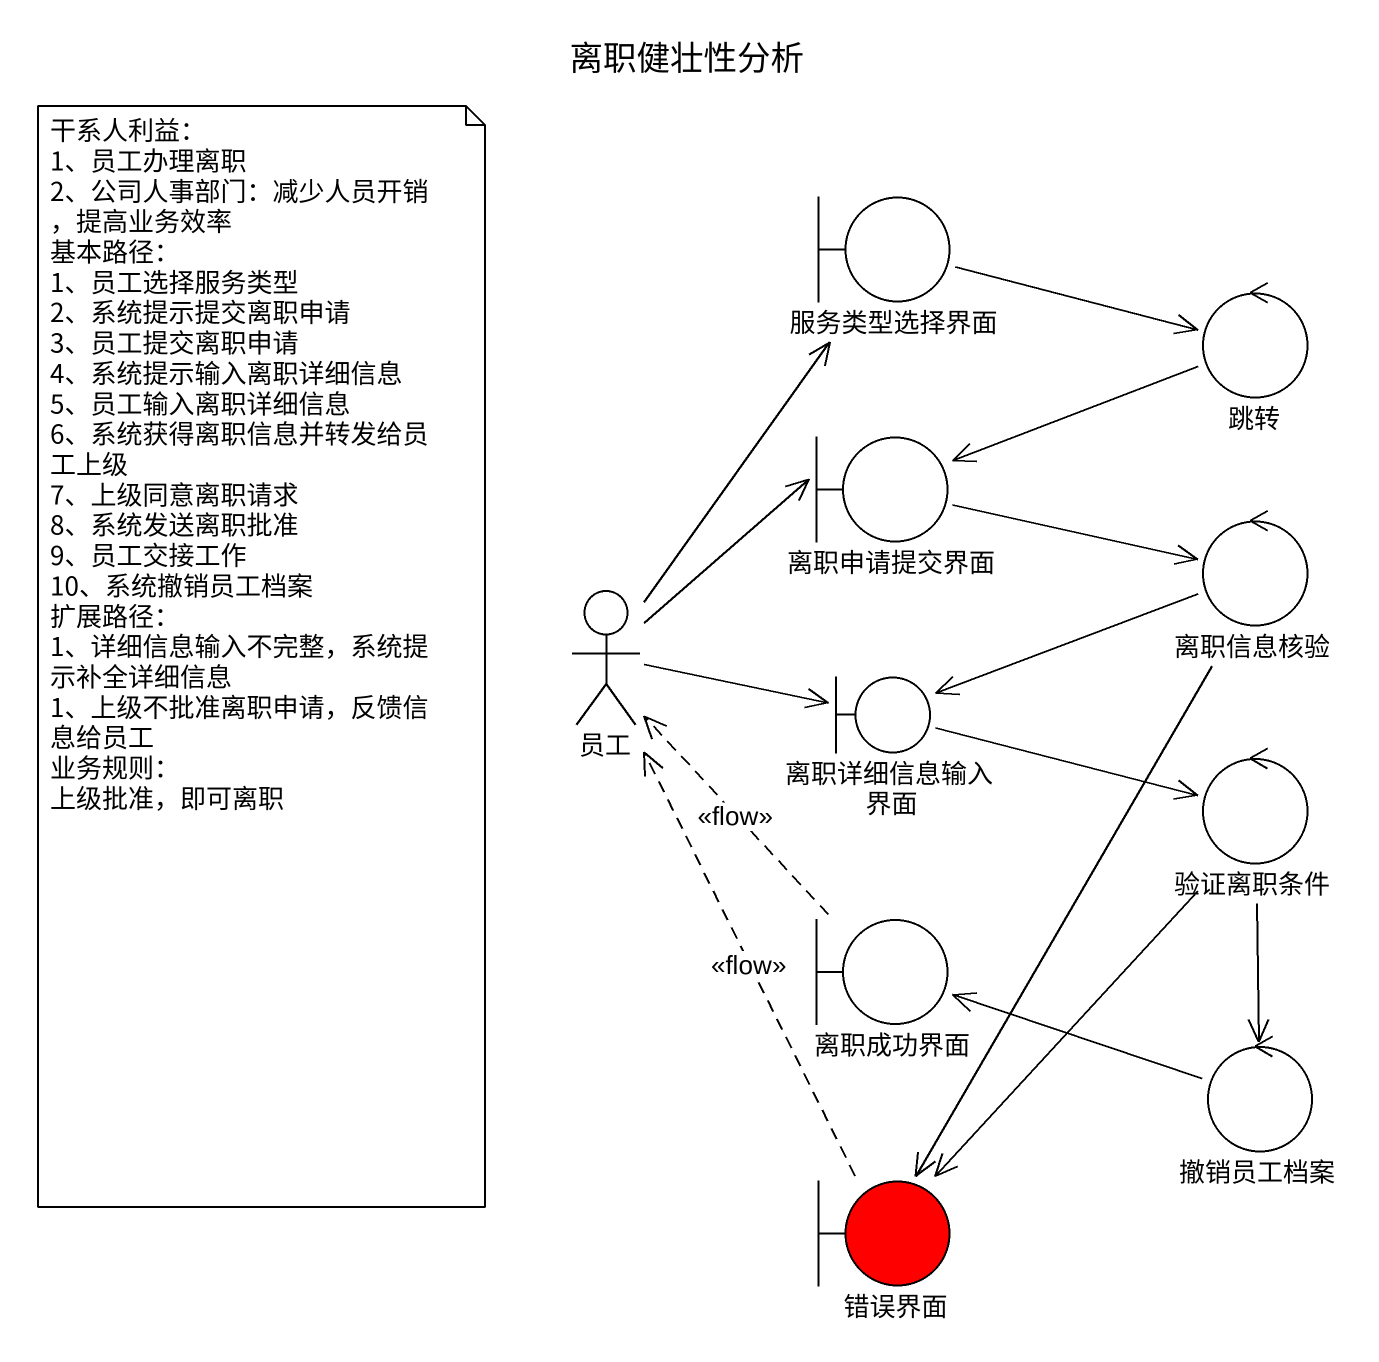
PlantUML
@startuml
title 离职健壮性分析
boundary 服务类型选择界面
control 跳转
boundary 离职申请提交界面
control 离职信息核验
actor 员工
boundary 离职详细信息输入界面
control 验证离职条件
boundary 离职成功界面
control 撤销员工档案
boundary 错误界面 #FF0000
服务类型选择界面 -right-> 跳转
跳转 -left-> 离职申请提交界面
离职申请提交界面 -right-> 离职信息核验
离职信息核验 -left-> 离职详细信息输入界面
离职信息核验 --> 错误界面
员工 -up-> 服务类型选择界面
员工 -up-> 离职申请提交界面
员工 -right-> 离职详细信息输入界面
离职详细信息输入界面 -right-> 验证离职条件
验证离职条件 --> 撤销员工档案
验证离职条件 --> 错误界面
离职成功界面 .up.> 员工 : <<flow>>
撤销员工档案 -left-> 离职成功界面
错误界面 .up.> 员工 : <<flow>>
note as N1
  干系人利益：
  1、员工办理离职
  2、公司人事部门：减少人员开销，提高业务效率
  基本路径：
  1、员工选择服务类型
  2、系统提示提交离职申请
  3、员工提交离职申请
  4、系统提示输入离职详细信息
  5、员工输入离职详细信息
  6、系统获得离职信息并转发给员工上级
  7、上级同意离职请求
  8、系统发送离职批准
  9、员工交接工作
  10、系统撤销员工档案
  扩展路径：
  1、详细信息输入不完整，系统提示补全详细信息
  1、上级不批准离职申请，反馈信息给员工
  业务规则：
  上级批准，即可离职
end note
@enduml
